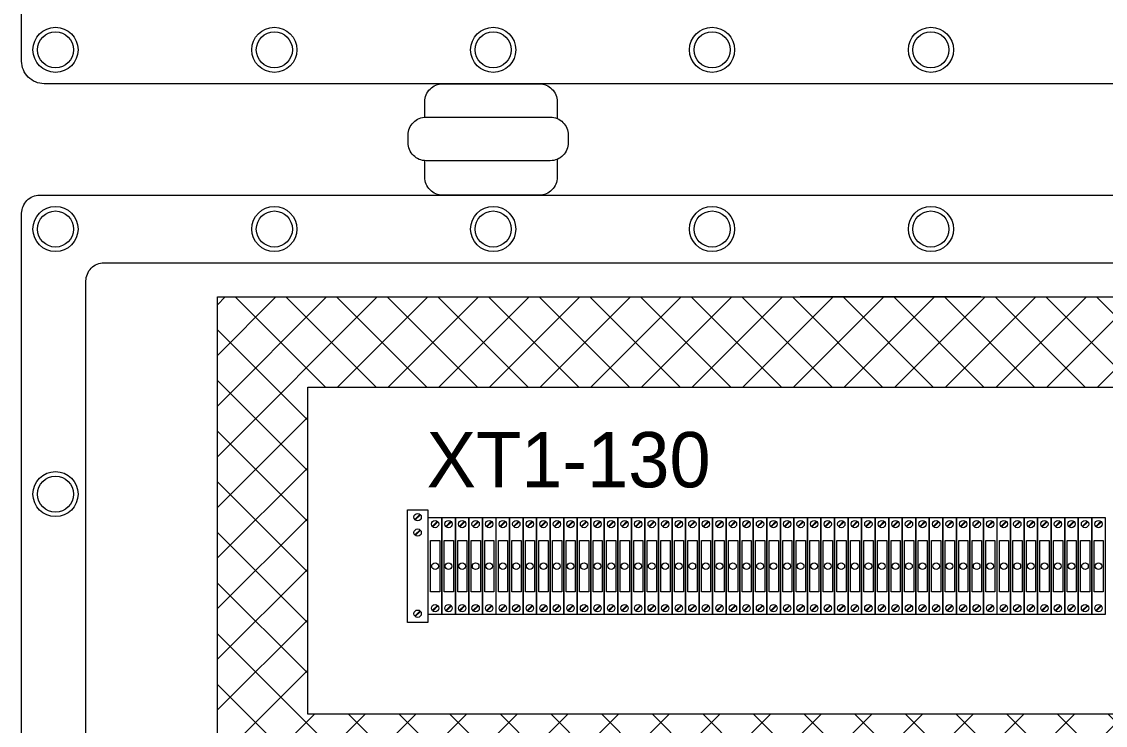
# Model space of a CAD drawing. Header units: millimetres. Extents: x 32626 to 72822, y 60047 to 123188.
# Drawn here: x 44784.7 to 45072.9, y 68888.3 to 69075.4 of the extents above; entities that cross this region are included whole.
import ezdxf

# ---------------------------------------------------------------- set-up
doc = ezdxf.new("R2010")
doc.units = ezdxf.units.MM
doc.header["$LTSCALE"] = 10
doc.layers.add('1轮廓实线层', color=7, linetype='Continuous', lineweight=18)
doc.layers.add('6文字层', color=3, linetype='Continuous', lineweight=18)
doc.styles.add('样式 1', font='SIMYOU.TTF', dxfattribs={"width": 0.75})

msp = doc.modelspace()

# ---------------------------------------------------------------- hatches: boundary and pattern name
at = {"layer": '1轮廓实线层'}
h = msp.add_hatch(dxfattribs=at)
h.set_pattern_fill('ANSI37', color=256, scale=3, style=0)
h.set_pattern_definition([(45, (13413.753, 2082.644), (-6.7351921, 6.7351921), []), (135, (13413.753, 2082.644), (-6.7351921, -6.7351921), [])])
h.paths.add_polyline_path([(45570.84, 68756.33), (45570.84, 69002.19), (44836.77, 69002.19), (44836.77, 68756.33)])
h.paths.add_polyline_path([(45546.84, 68780.33), (45546.84, 68867.26), (44860.77, 68867.26), (44860.77, 68780.33)], flags=16)
h.paths.add_polyline_path([(45546.84, 68891.26), (45546.84, 68978.19), (44860.77, 68978.19), (44860.77, 68891.26)], flags=16)

# ---------------------------------------------------------------- linework, layer by layer
for p, q in [((44806.61, 69011.26), (45601.01, 69011.26)), ((44836.77, 69002.19), (45570.84, 69002.19)), ((44836.77, 68756.33), (44836.77, 69002.19)), ((45039.77, 69002.19), (44991.77, 69002.19)), ((44860.77, 68891.26), (44860.77, 68978.19)), ((44860.77, 68978.19), (45546.84, 68978.19)), ((45546.84, 68891.26), (44860.77, 68891.26))]:
    msp.add_line(p, q, dxfattribs=at)
at = {"layer": '1轮廓实线层', "lineweight": 13}
for p, q in [((44887.31, 68945.58), (44892.71, 68945.58)), ((44887.31, 68915.58), (44887.31, 68945.58)), ((44889.26, 68943.02), (44890.64, 68944.4)), ((44889.38, 68942.9), (44890.76, 68944.27)), ((44892.71, 68945.58), (44892.71, 68915.58)), ((44892.84, 68917.7), (44892.84, 68943.5)), ((44892.84, 68943.5), (44896.44, 68943.5)), ((44893.89, 68941.16), (44895.27, 68942.54)), ((44894.01, 68941.04), (44895.39, 68942.42)), ((44896.44, 68943.5), (44896.44, 68917.7)), ((44896.44, 68943.5), (44900.04, 68943.5)), ((44896.44, 68917.7), (44896.44, 68943.5)), ((44897.49, 68941.16), (44898.87, 68942.54)), ((44897.61, 68941.04), (44898.99, 68942.42)), ((44900.04, 68943.5), (44900.04, 68917.7)), ((44900.04, 68943.5), (44903.64, 68943.5)), ((44900.04, 68917.7), (44900.04, 68943.5)), ((44901.09, 68941.16), (44902.47, 68942.54)), ((44901.21, 68941.04), (44902.59, 68942.42)), ((44903.64, 68943.5), (44903.64, 68917.7)), ((44903.64, 68943.5), (44907.24, 68943.5)), ((44903.64, 68917.7), (44903.64, 68943.5)), ((44904.69, 68941.16), (44906.07, 68942.54)), ((44904.82, 68941.04), (44906.19, 68942.42)), ((44907.24, 68943.5), (44907.24, 68917.7)), ((44907.24, 68943.5), (44910.84, 68943.5)), ((44907.24, 68917.7), (44907.24, 68943.5)), ((44908.3, 68941.16), (44909.67, 68942.54)), ((44908.42, 68941.04), (44909.79, 68942.42)), ((44910.84, 68943.5), (44910.84, 68917.7)), ((44910.85, 68943.5), (44914.45, 68943.5)), ((44910.85, 68917.7), (44910.85, 68943.5)), ((44911.9, 68941.16), (44913.27, 68942.54)), ((44912.02, 68941.04), (44913.4, 68942.42)), ((44914.45, 68943.5), (44914.45, 68917.7)), ((44914.45, 68943.5), (44918.05, 68943.5)), ((44914.45, 68917.7), (44914.45, 68943.5)), ((44915.5, 68941.16), (44916.88, 68942.54)), ((44915.62, 68941.04), (44917, 68942.42)), ((44918.05, 68943.5), (44918.05, 68917.7)), ((44918.05, 68943.5), (44921.65, 68943.5)), ((44918.05, 68917.7), (44918.05, 68943.5)), ((44919.1, 68941.16), (44920.48, 68942.54)), ((44919.22, 68941.04), (44920.6, 68942.42)), ((44921.65, 68943.5), (44921.65, 68917.7)), ((44921.65, 68943.5), (44925.25, 68943.5)), ((44921.65, 68917.7), (44921.65, 68943.5)), ((44922.7, 68941.16), (44924.08, 68942.54)), ((44922.82, 68941.04), (44924.2, 68942.42)), ((44925.25, 68943.5), (44925.25, 68917.7)), ((44925.25, 68943.5), (44928.85, 68943.5)), ((44925.25, 68917.7), (44925.25, 68943.5)), ((44926.3, 68941.16), (44927.68, 68942.54)), ((44926.42, 68941.04), (44927.8, 68942.42)), ((44928.85, 68943.5), (44928.85, 68917.7)), ((44928.85, 68943.5), (44932.45, 68943.5)), ((44928.85, 68917.7), (44928.85, 68943.5)), ((44929.9, 68941.16), (44931.28, 68942.54)), ((44930.02, 68941.04), (44931.4, 68942.42)), ((44932.45, 68943.5), (44932.45, 68917.7)), ((44932.45, 68943.5), (44936.05, 68943.5)), ((44932.45, 68917.7), (44932.45, 68943.5)), ((44933.5, 68941.16), (44934.88, 68942.54)), ((44933.62, 68941.04), (44935, 68942.42)), ((44936.05, 68943.5), (44936.05, 68917.7)), ((44936.05, 68943.5), (44939.65, 68943.5)), ((44936.05, 68917.7), (44936.05, 68943.5)), ((44937.1, 68941.16), (44938.48, 68942.54)), ((44937.22, 68941.04), (44938.6, 68942.42)), ((44939.65, 68943.5), (44939.65, 68917.7)), ((44939.65, 68943.5), (44943.25, 68943.5)), ((44939.65, 68917.7), (44939.65, 68943.5)), ((44940.7, 68941.16), (44942.08, 68942.54)), ((44940.82, 68941.04), (44942.2, 68942.42)), ((44943.25, 68943.5), (44943.25, 68917.7)), ((44943.25, 68943.5), (44946.85, 68943.5)), ((44943.25, 68917.7), (44943.25, 68943.5)), ((44944.3, 68941.16), (44945.68, 68942.54)), ((44944.42, 68941.04), (44945.8, 68942.42)), ((44946.85, 68943.5), (44946.85, 68917.7)), ((44946.85, 68943.5), (44950.45, 68943.5)), ((44946.85, 68917.7), (44946.85, 68943.5)), ((44947.9, 68941.16), (44949.28, 68942.54)), ((44948.02, 68941.04), (44949.4, 68942.42)), ((44950.45, 68943.5), (44950.45, 68917.7)), ((44950.45, 68943.5), (44954.05, 68943.5)), ((44950.45, 68917.7), (44950.45, 68943.5)), ((44951.5, 68941.16), (44952.88, 68942.54)), ((44951.63, 68941.04), (44953, 68942.42)), ((44954.05, 68943.5), (44954.05, 68917.7)), ((44954.06, 68943.5), (44957.66, 68943.5)), ((44954.06, 68917.7), (44954.06, 68943.5)), ((44955.11, 68941.16), (44956.48, 68942.54)), ((44955.23, 68941.04), (44956.61, 68942.42)), ((44957.66, 68943.5), (44957.66, 68917.7)), ((44957.66, 68943.5), (44961.26, 68943.5)), ((44957.66, 68917.7), (44957.66, 68943.5)), ((44958.71, 68941.16), (44960.09, 68942.54)), ((44958.83, 68941.04), (44960.21, 68942.42)), ((44961.26, 68943.5), (44961.26, 68917.7)), ((44961.26, 68943.5), (44964.86, 68943.5)), ((44961.26, 68917.7), (44961.26, 68943.5)), ((44962.31, 68941.16), (44963.69, 68942.54)), ((44962.43, 68941.04), (44963.81, 68942.42)), ((44964.86, 68943.5), (44964.86, 68917.7)), ((44964.86, 68943.5), (44968.46, 68943.5)), ((44964.86, 68917.7), (44964.86, 68943.5)), ((44965.91, 68941.16), (44967.29, 68942.54)), ((44966.03, 68941.04), (44967.41, 68942.42)), ((44968.46, 68943.5), (44968.46, 68917.7)), ((44968.46, 68943.5), (44972.06, 68943.5)), ((44968.46, 68917.7), (44968.46, 68943.5)), ((44969.51, 68941.16), (44970.89, 68942.54)), ((44969.63, 68941.04), (44971.01, 68942.42)), ((44972.06, 68943.5), (44972.06, 68917.7)), ((44972.06, 68943.5), (44975.66, 68943.5)), ((44972.06, 68917.7), (44972.06, 68943.5)), ((44973.11, 68941.16), (44974.49, 68942.54)), ((44973.23, 68941.04), (44974.61, 68942.42)), ((44975.66, 68943.5), (44975.66, 68917.7)), ((44975.66, 68943.5), (44979.26, 68943.5)), ((44975.66, 68917.7), (44975.66, 68943.5)), ((44976.71, 68941.16), (44978.09, 68942.54)), ((44976.83, 68941.04), (44978.21, 68942.42)), ((44979.26, 68943.5), (44979.26, 68917.7)), ((44979.26, 68943.5), (44982.86, 68943.5)), ((44979.26, 68917.7), (44979.26, 68943.5)), ((44980.31, 68941.16), (44981.69, 68942.54)), ((44980.43, 68941.04), (44981.81, 68942.42)), ((44982.86, 68943.5), (44982.86, 68917.7)), ((44982.86, 68943.5), (44986.46, 68943.5)), ((44982.86, 68917.7), (44982.86, 68943.5)), ((44983.91, 68941.16), (44985.29, 68942.54)), ((44984.03, 68941.04), (44985.41, 68942.42)), ((44986.46, 68943.5), (44986.46, 68917.7)), ((44986.46, 68943.5), (44990.06, 68943.5)), ((44986.46, 68917.7), (44986.46, 68943.5)), ((44987.51, 68941.16), (44988.89, 68942.54)), ((44987.63, 68941.04), (44989.01, 68942.42)), ((44990.06, 68943.5), (44990.06, 68917.7)), ((44990.06, 68943.5), (44993.66, 68943.5)), ((44990.06, 68917.7), (44990.06, 68943.5)), ((44991.11, 68941.16), (44992.49, 68942.54)), ((44991.23, 68941.04), (44992.61, 68942.42)), ((44993.66, 68943.5), (44993.66, 68917.7)), ((44993.66, 68943.5), (44997.26, 68943.5)), ((44993.66, 68917.7), (44993.66, 68943.5)), ((44994.71, 68941.16), (44996.09, 68942.54)), ((44994.84, 68941.04), (44996.21, 68942.42)), ((44997.26, 68943.5), (44997.26, 68917.7)), ((44997.26, 68943.5), (45000.86, 68943.5)), ((44997.26, 68917.7), (44997.26, 68943.5)), ((44998.32, 68941.16), (44999.69, 68942.54)), ((44998.44, 68941.04), (44999.81, 68942.42)), ((45000.86, 68943.5), (45000.86, 68917.7)), ((45000.87, 68943.5), (45004.47, 68943.5)), ((45000.87, 68917.7), (45000.87, 68943.5)), ((45001.92, 68941.16), (45003.29, 68942.54)), ((45002.04, 68941.04), (45003.42, 68942.42)), ((45004.47, 68943.5), (45004.47, 68917.7)), ((45004.47, 68943.5), (45008.07, 68943.5)), ((45004.47, 68917.7), (45004.47, 68943.5)), ((45005.52, 68941.16), (45006.9, 68942.54)), ((45005.64, 68941.04), (45007.02, 68942.42)), ((45008.07, 68943.5), (45008.07, 68917.7)), ((45008.07, 68943.5), (45011.67, 68943.5)), ((45008.07, 68917.7), (45008.07, 68943.5)), ((45009.12, 68941.16), (45010.5, 68942.54)), ((45009.24, 68941.04), (45010.62, 68942.42)), ((45011.67, 68943.5), (45011.67, 68917.7)), ((45011.67, 68943.5), (45015.27, 68943.5)), ((45011.67, 68917.7), (45011.67, 68943.5)), ((45012.72, 68941.16), (45014.1, 68942.54)), ((45012.84, 68941.04), (45014.22, 68942.42)), ((45015.27, 68943.5), (45015.27, 68917.7)), ((45015.27, 68943.5), (45018.87, 68943.5)), ((45015.27, 68917.7), (45015.27, 68943.5)), ((45016.32, 68941.16), (45017.7, 68942.54)), ((45016.44, 68941.04), (45017.82, 68942.42)), ((45018.87, 68943.5), (45018.87, 68917.7)), ((45018.87, 68943.5), (45022.47, 68943.5)), ((45018.87, 68917.7), (45018.87, 68943.5)), ((45019.92, 68941.16), (45021.3, 68942.54)), ((45020.04, 68941.04), (45021.42, 68942.42)), ((45022.47, 68943.5), (45022.47, 68917.7)), ((45022.47, 68943.5), (45026.07, 68943.5)), ((45022.47, 68917.7), (45022.47, 68943.5)), ((45023.52, 68941.16), (45024.9, 68942.54)), ((45023.64, 68941.04), (45025.02, 68942.42)), ((45026.07, 68943.5), (45026.07, 68917.7)), ((45026.07, 68943.5), (45029.67, 68943.5)), ((45026.07, 68917.7), (45026.07, 68943.5)), ((45027.12, 68941.16), (45028.5, 68942.54)), ((45027.24, 68941.04), (45028.62, 68942.42)), ((45029.67, 68943.5), (45029.67, 68917.7)), ((45029.67, 68943.5), (45033.27, 68943.5)), ((45029.67, 68917.7), (45029.67, 68943.5)), ((45030.72, 68941.16), (45032.1, 68942.54)), ((45030.84, 68941.04), (45032.22, 68942.42)), ((45033.27, 68943.5), (45033.27, 68917.7)), ((45033.27, 68943.5), (45036.87, 68943.5)), ((45033.27, 68917.7), (45033.27, 68943.5)), ((45034.32, 68941.16), (45035.7, 68942.54)), ((45034.44, 68941.04), (45035.82, 68942.42)), ((45036.87, 68943.5), (45036.87, 68917.7)), ((45036.87, 68943.5), (45040.47, 68943.5)), ((45036.87, 68917.7), (45036.87, 68943.5)), ((45037.92, 68941.16), (45039.3, 68942.54)), ((45038.04, 68941.04), (45039.42, 68942.42)), ((45040.47, 68943.5), (45040.47, 68917.7)), ((45040.47, 68943.5), (45044.07, 68943.5)), ((45040.47, 68917.7), (45040.47, 68943.5)), ((45041.52, 68941.16), (45042.9, 68942.54)), ((45041.65, 68941.04), (45043.02, 68942.42)), ((45044.07, 68943.5), (45044.07, 68917.7)), ((45044.08, 68943.5), (45047.68, 68943.5)), ((45044.08, 68917.7), (45044.08, 68943.5)), ((45045.13, 68941.16), (45046.5, 68942.54)), ((45045.25, 68941.04), (45046.63, 68942.42)), ((45047.68, 68943.5), (45047.68, 68917.7)), ((45047.68, 68943.5), (45051.28, 68943.5)), ((45047.68, 68917.7), (45047.68, 68943.5)), ((45048.73, 68941.16), (45050.11, 68942.54)), ((45048.85, 68941.04), (45050.23, 68942.42)), ((45051.28, 68943.5), (45051.28, 68917.7)), ((45051.28, 68943.5), (45054.88, 68943.5)), ((45051.28, 68917.7), (45051.28, 68943.5)), ((45052.33, 68941.16), (45053.71, 68942.54)), ((45052.45, 68941.04), (45053.83, 68942.42)), ((45054.88, 68943.5), (45054.88, 68917.7)), ((45054.88, 68943.5), (45058.48, 68943.5)), ((45054.88, 68917.7), (45054.88, 68943.5)), ((45055.93, 68941.16), (45057.31, 68942.54)), ((45056.05, 68941.04), (45057.43, 68942.42)), ((45058.48, 68943.5), (45058.48, 68917.7)), ((45058.48, 68943.5), (45062.08, 68943.5)), ((45058.48, 68917.7), (45058.48, 68943.5)), ((45059.53, 68941.16), (45060.91, 68942.54)), ((45059.65, 68941.04), (45061.03, 68942.42)), ((45062.08, 68943.5), (45062.08, 68917.7)), ((45062.08, 68943.5), (45065.68, 68943.5)), ((45062.08, 68917.7), (45062.08, 68943.5)), ((45063.13, 68941.16), (45064.51, 68942.54)), ((45063.25, 68941.04), (45064.63, 68942.42)), ((45065.68, 68943.5), (45065.68, 68917.7)), ((45065.68, 68943.5), (45069.28, 68943.5)), ((45065.68, 68917.7), (45065.68, 68943.5)), ((45066.73, 68941.16), (45068.11, 68942.54)), ((45066.85, 68941.04), (45068.23, 68942.42)), ((45069.28, 68943.5), (45069.28, 68917.7)), ((45069.28, 68943.5), (45072.88, 68943.5)), ((45069.28, 68917.7), (45069.28, 68943.5)), ((45070.33, 68941.16), (45071.71, 68942.54)), ((45070.45, 68941.04), (45071.83, 68942.42)), ((45072.88, 68943.5), (45072.88, 68917.7)), ((44889.26, 68938.89), (44890.64, 68940.27)), ((44889.38, 68938.77), (44890.76, 68940.15)), ((44889.26, 68917.32), (44890.64, 68918.7)), ((44889.38, 68917.2), (44890.76, 68918.58)), ((44893.89, 68918.79), (44895.27, 68920.17)), ((44894.01, 68918.67), (44895.39, 68920.04)), ((44897.49, 68918.79), (44898.87, 68920.17)), ((44897.61, 68918.67), (44898.99, 68920.04)), ((44901.09, 68918.79), (44902.47, 68920.17)), ((44901.21, 68918.67), (44902.59, 68920.04)), ((44904.69, 68918.79), (44906.07, 68920.17)), ((44904.82, 68918.67), (44906.19, 68920.04)), ((44908.3, 68918.79), (44909.67, 68920.17)), ((44908.42, 68918.67), (44909.79, 68920.04)), ((44911.9, 68918.79), (44913.27, 68920.17)), ((44912.02, 68918.67), (44913.4, 68920.04)), ((44915.5, 68918.79), (44916.88, 68920.17)), ((44915.62, 68918.67), (44917, 68920.04)), ((44919.1, 68918.79), (44920.48, 68920.17)), ((44919.22, 68918.67), (44920.6, 68920.04)), ((44922.7, 68918.79), (44924.08, 68920.17)), ((44922.82, 68918.67), (44924.2, 68920.04)), ((44926.3, 68918.79), (44927.68, 68920.17)), ((44926.42, 68918.67), (44927.8, 68920.04)), ((44929.9, 68918.79), (44931.28, 68920.17)), ((44930.02, 68918.67), (44931.4, 68920.04)), ((44933.5, 68918.79), (44934.88, 68920.17)), ((44933.62, 68918.67), (44935, 68920.04)), ((44937.1, 68918.79), (44938.48, 68920.17)), ((44937.22, 68918.67), (44938.6, 68920.04)), ((44940.7, 68918.79), (44942.08, 68920.17)), ((44940.82, 68918.67), (44942.2, 68920.04)), ((44944.3, 68918.79), (44945.68, 68920.17)), ((44944.42, 68918.67), (44945.8, 68920.04)), ((44947.9, 68918.79), (44949.28, 68920.17)), ((44948.02, 68918.67), (44949.4, 68920.04)), ((44951.5, 68918.79), (44952.88, 68920.17)), ((44951.63, 68918.67), (44953, 68920.04)), ((44955.11, 68918.79), (44956.48, 68920.17)), ((44955.23, 68918.67), (44956.61, 68920.04)), ((44958.71, 68918.79), (44960.09, 68920.17)), ((44958.83, 68918.67), (44960.21, 68920.04)), ((44962.31, 68918.79), (44963.69, 68920.17)), ((44962.43, 68918.67), (44963.81, 68920.04)), ((44965.91, 68918.79), (44967.29, 68920.17)), ((44966.03, 68918.67), (44967.41, 68920.04)), ((44969.51, 68918.79), (44970.89, 68920.17)), ((44969.63, 68918.67), (44971.01, 68920.04)), ((44973.11, 68918.79), (44974.49, 68920.17)), ((44973.23, 68918.67), (44974.61, 68920.04)), ((44976.71, 68918.79), (44978.09, 68920.17)), ((44976.83, 68918.67), (44978.21, 68920.04)), ((44980.31, 68918.79), (44981.69, 68920.17)), ((44980.43, 68918.67), (44981.81, 68920.04)), ((44983.91, 68918.79), (44985.29, 68920.17)), ((44984.03, 68918.67), (44985.41, 68920.04)), ((44987.51, 68918.79), (44988.89, 68920.17)), ((44987.63, 68918.67), (44989.01, 68920.04)), ((44991.11, 68918.79), (44992.49, 68920.17)), ((44991.23, 68918.67), (44992.61, 68920.04)), ((44994.71, 68918.79), (44996.09, 68920.17)), ((44994.84, 68918.67), (44996.21, 68920.04)), ((44998.32, 68918.79), (44999.69, 68920.17)), ((44998.44, 68918.67), (44999.81, 68920.04)), ((45001.92, 68918.79), (45003.29, 68920.17)), ((45002.04, 68918.67), (45003.42, 68920.04)), ((45005.52, 68918.79), (45006.9, 68920.17)), ((45005.64, 68918.67), (45007.02, 68920.04)), ((45009.12, 68918.79), (45010.5, 68920.17)), ((45009.24, 68918.67), (45010.62, 68920.04)), ((45012.72, 68918.79), (45014.1, 68920.17)), ((45012.84, 68918.67), (45014.22, 68920.04)), ((45016.32, 68918.79), (45017.7, 68920.17)), ((45016.44, 68918.67), (45017.82, 68920.04)), ((45019.92, 68918.79), (45021.3, 68920.17)), ((45020.04, 68918.67), (45021.42, 68920.04)), ((45023.52, 68918.79), (45024.9, 68920.17)), ((45023.64, 68918.67), (45025.02, 68920.04)), ((45027.12, 68918.79), (45028.5, 68920.17)), ((45027.24, 68918.67), (45028.62, 68920.04)), ((45030.72, 68918.79), (45032.1, 68920.17)), ((45030.84, 68918.67), (45032.22, 68920.04)), ((45034.32, 68918.79), (45035.7, 68920.17)), ((45034.44, 68918.67), (45035.82, 68920.04)), ((45037.92, 68918.79), (45039.3, 68920.17)), ((45038.04, 68918.67), (45039.42, 68920.04)), ((45041.52, 68918.79), (45042.9, 68920.17)), ((45041.65, 68918.67), (45043.02, 68920.04)), ((45045.13, 68918.79), (45046.5, 68920.17)), ((45045.25, 68918.67), (45046.63, 68920.04)), ((45048.73, 68918.79), (45050.11, 68920.17)), ((45048.85, 68918.67), (45050.23, 68920.04)), ((45052.33, 68918.79), (45053.71, 68920.17)), ((45052.45, 68918.67), (45053.83, 68920.04)), ((45055.93, 68918.79), (45057.31, 68920.17)), ((45056.05, 68918.67), (45057.43, 68920.04)), ((45059.53, 68918.79), (45060.91, 68920.17)), ((45059.65, 68918.67), (45061.03, 68920.04)), ((45063.13, 68918.79), (45064.51, 68920.17)), ((45063.25, 68918.67), (45064.63, 68920.04)), ((45066.73, 68918.79), (45068.11, 68920.17)), ((45066.85, 68918.67), (45068.23, 68920.04)), ((45070.33, 68918.79), (45071.71, 68920.17)), ((45070.45, 68918.67), (45071.83, 68920.04)), ((44892.71, 68915.58), (44887.31, 68915.58)), ((44896.44, 68917.7), (44892.84, 68917.7)), ((44900.04, 68917.7), (44896.44, 68917.7)), ((44903.64, 68917.7), (44900.04, 68917.7)), ((44907.24, 68917.7), (44903.64, 68917.7)), ((44910.84, 68917.7), (44907.24, 68917.7)), ((44914.45, 68917.7), (44910.85, 68917.7)), ((44918.05, 68917.7), (44914.45, 68917.7)), ((44921.65, 68917.7), (44918.05, 68917.7)), ((44925.25, 68917.7), (44921.65, 68917.7)), ((44928.85, 68917.7), (44925.25, 68917.7)), ((44932.45, 68917.7), (44928.85, 68917.7)), ((44936.05, 68917.7), (44932.45, 68917.7)), ((44939.65, 68917.7), (44936.05, 68917.7)), ((44943.25, 68917.7), (44939.65, 68917.7)), ((44946.85, 68917.7), (44943.25, 68917.7)), ((44950.45, 68917.7), (44946.85, 68917.7)), ((44954.05, 68917.7), (44950.45, 68917.7)), ((44957.66, 68917.7), (44954.06, 68917.7)), ((44961.26, 68917.7), (44957.66, 68917.7)), ((44964.86, 68917.7), (44961.26, 68917.7)), ((44968.46, 68917.7), (44964.86, 68917.7)), ((44972.06, 68917.7), (44968.46, 68917.7)), ((44975.66, 68917.7), (44972.06, 68917.7)), ((44979.26, 68917.7), (44975.66, 68917.7)), ((44982.86, 68917.7), (44979.26, 68917.7)), ((44986.46, 68917.7), (44982.86, 68917.7)), ((44990.06, 68917.7), (44986.46, 68917.7)), ((44993.66, 68917.7), (44990.06, 68917.7)), ((44997.26, 68917.7), (44993.66, 68917.7)), ((45000.86, 68917.7), (44997.26, 68917.7)), ((45004.47, 68917.7), (45000.87, 68917.7)), ((45008.07, 68917.7), (45004.47, 68917.7)), ((45011.67, 68917.7), (45008.07, 68917.7)), ((45015.27, 68917.7), (45011.67, 68917.7)), ((45018.87, 68917.7), (45015.27, 68917.7)), ((45022.47, 68917.7), (45018.87, 68917.7)), ((45026.07, 68917.7), (45022.47, 68917.7)), ((45029.67, 68917.7), (45026.07, 68917.7)), ((45033.27, 68917.7), (45029.67, 68917.7)), ((45036.87, 68917.7), (45033.27, 68917.7)), ((45040.47, 68917.7), (45036.87, 68917.7)), ((45044.07, 68917.7), (45040.47, 68917.7)), ((45047.68, 68917.7), (45044.08, 68917.7)), ((45051.28, 68917.7), (45047.68, 68917.7)), ((45054.88, 68917.7), (45051.28, 68917.7)), ((45058.48, 68917.7), (45054.88, 68917.7)), ((45062.08, 68917.7), (45058.48, 68917.7)), ((45065.68, 68917.7), (45062.08, 68917.7)), ((45069.28, 68917.7), (45065.68, 68917.7)), ((45072.88, 68917.7), (45069.28, 68917.7))]:
    msp.add_line(p, q, dxfattribs=at)
at = {"layer": '1轮廓实线层'}
for points in [[(45618.71, 69058.91), (44790.71, 69058.91, -0.414214), (44784.71, 69064.91), (44784.71, 69532.91, -0.414214), (44790.71, 69538.91)], [(44891.9, 69050.03), (44891.9, 69054.11, -0.414214), (44896.7, 69058.91), (44922.34, 69058.91, -0.414214), (44927.14, 69054.11), (44927.14, 69049.66)], [(44927.14, 69038.81), (44927.14, 69034.06, -0.414214), (44922.34, 69029.26), (44896.7, 69029.26, -0.414214), (44891.9, 69034.06), (44891.9, 69038.44)], [(44789.51, 68729.26, -0.414214), (44784.71, 68734.06), (44784.71, 69024.46, -0.414214), (44789.51, 69029.26), (45272.46, 69029.26)], [(44806.61, 68747.26, -0.414214), (44801.81, 68752.06), (44801.81, 69006.46, -0.414214), (44806.61, 69011.26)]]:
    msp.add_lwpolyline(points, format="xyb", dxfattribs=at)
msp.add_lwpolyline([(44887.47, 69045.24, -0.414214), (44892.27, 69050.04), (44925.27, 69050.04, -0.414214), (44930.07, 69045.24), (44930.07, 69043.23, -0.414214), (44925.27, 69038.43), (44892.27, 69038.43, -0.414214), (44887.47, 69043.23)], format="xyb", close=True, dxfattribs=at)
at = {"layer": '1轮廓实线层', "lineweight": 13}
for points in [[(44893.46, 68937.4), (44895.91, 68937.4), (44895.91, 68923.75), (44893.46, 68923.75)], [(44897.06, 68937.4), (44899.51, 68937.4), (44899.51, 68923.75), (44897.06, 68923.75)], [(44900.66, 68937.4), (44903.11, 68937.4), (44903.11, 68923.75), (44900.66, 68923.75)], [(44904.26, 68937.4), (44906.71, 68937.4), (44906.71, 68923.75), (44904.26, 68923.75)], [(44907.87, 68937.4), (44910.31, 68937.4), (44910.31, 68923.75), (44907.87, 68923.75)], [(44911.47, 68937.4), (44913.91, 68937.4), (44913.91, 68923.75), (44911.47, 68923.75)], [(44915.07, 68937.4), (44917.52, 68937.4), (44917.52, 68923.75), (44915.07, 68923.75)], [(44918.67, 68937.4), (44921.12, 68937.4), (44921.12, 68923.75), (44918.67, 68923.75)], [(44922.27, 68937.4), (44924.72, 68937.4), (44924.72, 68923.75), (44922.27, 68923.75)], [(44925.87, 68937.4), (44928.32, 68937.4), (44928.32, 68923.75), (44925.87, 68923.75)], [(44929.47, 68937.4), (44931.92, 68937.4), (44931.92, 68923.75), (44929.47, 68923.75)], [(44933.07, 68937.4), (44935.52, 68937.4), (44935.52, 68923.75), (44933.07, 68923.75)], [(44936.67, 68937.4), (44939.12, 68937.4), (44939.12, 68923.75), (44936.67, 68923.75)], [(44940.27, 68937.4), (44942.72, 68937.4), (44942.72, 68923.75), (44940.27, 68923.75)], [(44943.87, 68937.4), (44946.32, 68937.4), (44946.32, 68923.75), (44943.87, 68923.75)], [(44947.47, 68937.4), (44949.92, 68937.4), (44949.92, 68923.75), (44947.47, 68923.75)], [(44951.08, 68937.4), (44953.52, 68937.4), (44953.52, 68923.75), (44951.08, 68923.75)], [(44954.68, 68937.4), (44957.12, 68937.4), (44957.12, 68923.75), (44954.68, 68923.75)], [(44958.28, 68937.4), (44960.73, 68937.4), (44960.73, 68923.75), (44958.28, 68923.75)], [(44961.88, 68937.4), (44964.33, 68937.4), (44964.33, 68923.75), (44961.88, 68923.75)], [(44965.48, 68937.4), (44967.93, 68937.4), (44967.93, 68923.75), (44965.48, 68923.75)], [(44969.08, 68937.4), (44971.53, 68937.4), (44971.53, 68923.75), (44969.08, 68923.75)], [(44972.68, 68937.4), (44975.13, 68937.4), (44975.13, 68923.75), (44972.68, 68923.75)], [(44976.28, 68937.4), (44978.73, 68937.4), (44978.73, 68923.75), (44976.28, 68923.75)], [(44979.88, 68937.4), (44982.33, 68937.4), (44982.33, 68923.75), (44979.88, 68923.75)], [(44983.48, 68937.4), (44985.93, 68937.4), (44985.93, 68923.75), (44983.48, 68923.75)], [(44987.08, 68937.4), (44989.53, 68937.4), (44989.53, 68923.75), (44987.08, 68923.75)], [(44990.68, 68937.4), (44993.13, 68937.4), (44993.13, 68923.75), (44990.68, 68923.75)], [(44994.28, 68937.4), (44996.73, 68937.4), (44996.73, 68923.75), (44994.28, 68923.75)], [(44997.89, 68937.4), (45000.33, 68937.4), (45000.33, 68923.75), (44997.89, 68923.75)], [(45001.49, 68937.4), (45003.93, 68937.4), (45003.93, 68923.75), (45001.49, 68923.75)], [(45005.09, 68937.4), (45007.54, 68937.4), (45007.54, 68923.75), (45005.09, 68923.75)], [(45008.69, 68937.4), (45011.14, 68937.4), (45011.14, 68923.75), (45008.69, 68923.75)], [(45012.29, 68937.4), (45014.74, 68937.4), (45014.74, 68923.75), (45012.29, 68923.75)], [(45015.89, 68937.4), (45018.34, 68937.4), (45018.34, 68923.75), (45015.89, 68923.75)], [(45019.49, 68937.4), (45021.94, 68937.4), (45021.94, 68923.75), (45019.49, 68923.75)], [(45023.09, 68937.4), (45025.54, 68937.4), (45025.54, 68923.75), (45023.09, 68923.75)], [(45026.69, 68937.4), (45029.14, 68937.4), (45029.14, 68923.75), (45026.69, 68923.75)], [(45030.29, 68937.4), (45032.74, 68937.4), (45032.74, 68923.75), (45030.29, 68923.75)], [(45033.89, 68937.4), (45036.34, 68937.4), (45036.34, 68923.75), (45033.89, 68923.75)], [(45037.49, 68937.4), (45039.94, 68937.4), (45039.94, 68923.75), (45037.49, 68923.75)], [(45041.1, 68937.4), (45043.54, 68937.4), (45043.54, 68923.75), (45041.1, 68923.75)], [(45044.7, 68937.4), (45047.14, 68937.4), (45047.14, 68923.75), (45044.7, 68923.75)], [(45048.3, 68937.4), (45050.75, 68937.4), (45050.75, 68923.75), (45048.3, 68923.75)], [(45051.9, 68937.4), (45054.35, 68937.4), (45054.35, 68923.75), (45051.9, 68923.75)], [(45055.5, 68937.4), (45057.95, 68937.4), (45057.95, 68923.75), (45055.5, 68923.75)], [(45059.1, 68937.4), (45061.55, 68937.4), (45061.55, 68923.75), (45059.1, 68923.75)], [(45062.7, 68937.4), (45065.15, 68937.4), (45065.15, 68923.75), (45062.7, 68923.75)], [(45066.3, 68937.4), (45068.75, 68937.4), (45068.75, 68923.75), (45066.3, 68923.75)], [(45069.9, 68937.4), (45072.35, 68937.4), (45072.35, 68923.75), (45069.9, 68923.75)]]:
    msp.add_lwpolyline(points, close=True, dxfattribs=at)
at = {"layer": '1轮廓实线层'}
for centre, radius in [((44793.71, 69067.91), 6), ((44851.91, 69067.91), 6), ((44910.11, 69067.91), 6), ((44968.31, 69067.91), 6), ((45026.51, 69067.91), 6), ((44793.71, 69067.91), 4.8), ((44851.91, 69067.91), 4.8), ((44910.11, 69067.91), 4.8), ((44968.31, 69067.91), 4.8), ((45026.51, 69067.91), 4.8), ((44793.71, 69020.26), 6), ((44793.71, 69020.26), 4.8), ((44851.91, 69020.26), 6), ((44851.91, 69020.26), 4.8), ((44910.11, 69020.26), 6), ((44910.11, 69020.26), 4.8), ((44968.31, 69020.26), 6), ((44968.31, 69020.26), 4.8), ((45026.51, 69020.26), 6), ((45026.51, 69020.26), 4.8), ((44793.71, 68949.76), 6), ((44793.71, 68949.76), 4.8)]:
    msp.add_circle(centre, radius, dxfattribs=at)
at = {"layer": '1轮廓实线层', "lineweight": 13}
for centre, radius in [((44890.01, 68943.65), 0.975), ((44894.64, 68941.79), 0.975), ((44898.24, 68941.79), 0.975), ((44901.84, 68941.79), 0.975), ((44905.44, 68941.79), 0.975), ((44909.04, 68941.79), 0.975), ((44912.65, 68941.79), 0.975), ((44916.25, 68941.79), 0.975), ((44919.85, 68941.79), 0.975), ((44923.45, 68941.79), 0.975), ((44927.05, 68941.79), 0.975), ((44930.65, 68941.79), 0.975), ((44934.25, 68941.79), 0.975), ((44937.85, 68941.79), 0.975), ((44941.45, 68941.79), 0.975), ((44945.05, 68941.79), 0.975), ((44948.65, 68941.79), 0.975), ((44952.25, 68941.79), 0.975), ((44955.86, 68941.79), 0.975), ((44959.46, 68941.79), 0.975), ((44963.06, 68941.79), 0.975), ((44966.66, 68941.79), 0.975), ((44970.26, 68941.79), 0.975), ((44973.86, 68941.79), 0.975), ((44977.46, 68941.79), 0.975), ((44981.06, 68941.79), 0.975), ((44984.66, 68941.79), 0.975), ((44988.26, 68941.79), 0.975), ((44991.86, 68941.79), 0.975), ((44995.46, 68941.79), 0.975), ((44999.06, 68941.79), 0.975), ((45002.67, 68941.79), 0.975), ((45006.27, 68941.79), 0.975), ((45009.87, 68941.79), 0.975), ((45013.47, 68941.79), 0.975), ((45017.07, 68941.79), 0.975), ((45020.67, 68941.79), 0.975), ((45024.27, 68941.79), 0.975), ((45027.87, 68941.79), 0.975), ((45031.47, 68941.79), 0.975), ((45035.07, 68941.79), 0.975), ((45038.67, 68941.79), 0.975), ((45042.27, 68941.79), 0.975), ((45045.88, 68941.79), 0.975), ((45049.48, 68941.79), 0.975), ((45053.08, 68941.79), 0.975), ((45056.68, 68941.79), 0.975), ((45060.28, 68941.79), 0.975), ((45063.88, 68941.79), 0.975), ((45067.48, 68941.79), 0.975), ((45071.08, 68941.79), 0.975), ((44890.01, 68939.52), 0.975), ((44894.64, 68930.6), 0.881), ((44898.24, 68930.6), 0.881), ((44901.84, 68930.6), 0.881), ((44905.44, 68930.6), 0.881), ((44909.04, 68930.6), 0.881), ((44912.65, 68930.6), 0.881), ((44916.25, 68930.6), 0.881), ((44919.85, 68930.6), 0.881), ((44923.45, 68930.6), 0.881), ((44927.05, 68930.6), 0.881), ((44930.65, 68930.6), 0.881), ((44934.25, 68930.6), 0.881), ((44937.85, 68930.6), 0.881), ((44941.45, 68930.6), 0.881), ((44945.05, 68930.6), 0.881), ((44948.65, 68930.6), 0.881), ((44952.25, 68930.6), 0.881), ((44955.86, 68930.6), 0.881), ((44959.46, 68930.6), 0.881), ((44963.06, 68930.6), 0.881), ((44966.66, 68930.6), 0.881), ((44970.26, 68930.6), 0.881), ((44973.86, 68930.6), 0.881), ((44977.46, 68930.6), 0.881), ((44981.06, 68930.6), 0.881), ((44984.66, 68930.6), 0.881), ((44988.26, 68930.6), 0.881), ((44991.86, 68930.6), 0.881), ((44995.46, 68930.6), 0.881), ((44999.06, 68930.6), 0.881), ((45002.67, 68930.6), 0.881), ((45006.27, 68930.6), 0.881), ((45009.87, 68930.6), 0.881), ((45013.47, 68930.6), 0.881), ((45017.07, 68930.6), 0.881), ((45020.67, 68930.6), 0.881), ((45024.27, 68930.6), 0.881), ((45027.87, 68930.6), 0.881), ((45031.47, 68930.6), 0.881), ((45035.07, 68930.6), 0.881), ((45038.67, 68930.6), 0.881), ((45042.27, 68930.6), 0.881), ((45045.88, 68930.6), 0.881), ((45049.48, 68930.6), 0.881), ((45053.08, 68930.6), 0.881), ((45056.68, 68930.6), 0.881), ((45060.28, 68930.6), 0.881), ((45063.88, 68930.6), 0.881), ((45067.48, 68930.6), 0.881), ((45071.08, 68930.6), 0.881), ((44890.01, 68917.95), 0.975), ((44894.64, 68919.42), 0.975), ((44898.24, 68919.42), 0.975), ((44901.84, 68919.42), 0.975), ((44905.44, 68919.42), 0.975), ((44909.04, 68919.42), 0.975), ((44912.65, 68919.42), 0.975), ((44916.25, 68919.42), 0.975), ((44919.85, 68919.42), 0.975), ((44923.45, 68919.42), 0.975), ((44927.05, 68919.42), 0.975), ((44930.65, 68919.42), 0.975), ((44934.25, 68919.42), 0.975), ((44937.85, 68919.42), 0.975), ((44941.45, 68919.42), 0.975), ((44945.05, 68919.42), 0.975), ((44948.65, 68919.42), 0.975), ((44952.25, 68919.42), 0.975), ((44955.86, 68919.42), 0.975), ((44959.46, 68919.42), 0.975), ((44963.06, 68919.42), 0.975), ((44966.66, 68919.42), 0.975), ((44970.26, 68919.42), 0.975), ((44973.86, 68919.42), 0.975), ((44977.46, 68919.42), 0.975), ((44981.06, 68919.42), 0.975), ((44984.66, 68919.42), 0.975), ((44988.26, 68919.42), 0.975), ((44991.86, 68919.42), 0.975), ((44995.46, 68919.42), 0.975), ((44999.06, 68919.42), 0.975), ((45002.67, 68919.42), 0.975), ((45006.27, 68919.42), 0.975), ((45009.87, 68919.42), 0.975), ((45013.47, 68919.42), 0.975), ((45017.07, 68919.42), 0.975), ((45020.67, 68919.42), 0.975), ((45024.27, 68919.42), 0.975), ((45027.87, 68919.42), 0.975), ((45031.47, 68919.42), 0.975), ((45035.07, 68919.42), 0.975), ((45038.67, 68919.42), 0.975), ((45042.27, 68919.42), 0.975), ((45045.88, 68919.42), 0.975), ((45049.48, 68919.42), 0.975), ((45053.08, 68919.42), 0.975), ((45056.68, 68919.42), 0.975), ((45060.28, 68919.42), 0.975), ((45063.88, 68919.42), 0.975), ((45067.48, 68919.42), 0.975), ((45071.08, 68919.42), 0.975)]:
    msp.add_circle(centre, radius, dxfattribs=at)

# ---------------------------------------------------------------- texts
at = {"layer": '6文字层', "style": '样式 1'}
msp.add_text('XT1-130', height=14.725, dxfattribs=at).set_placement((44892.4, 68951.55))

doc.saveas('drawing.dxf')
